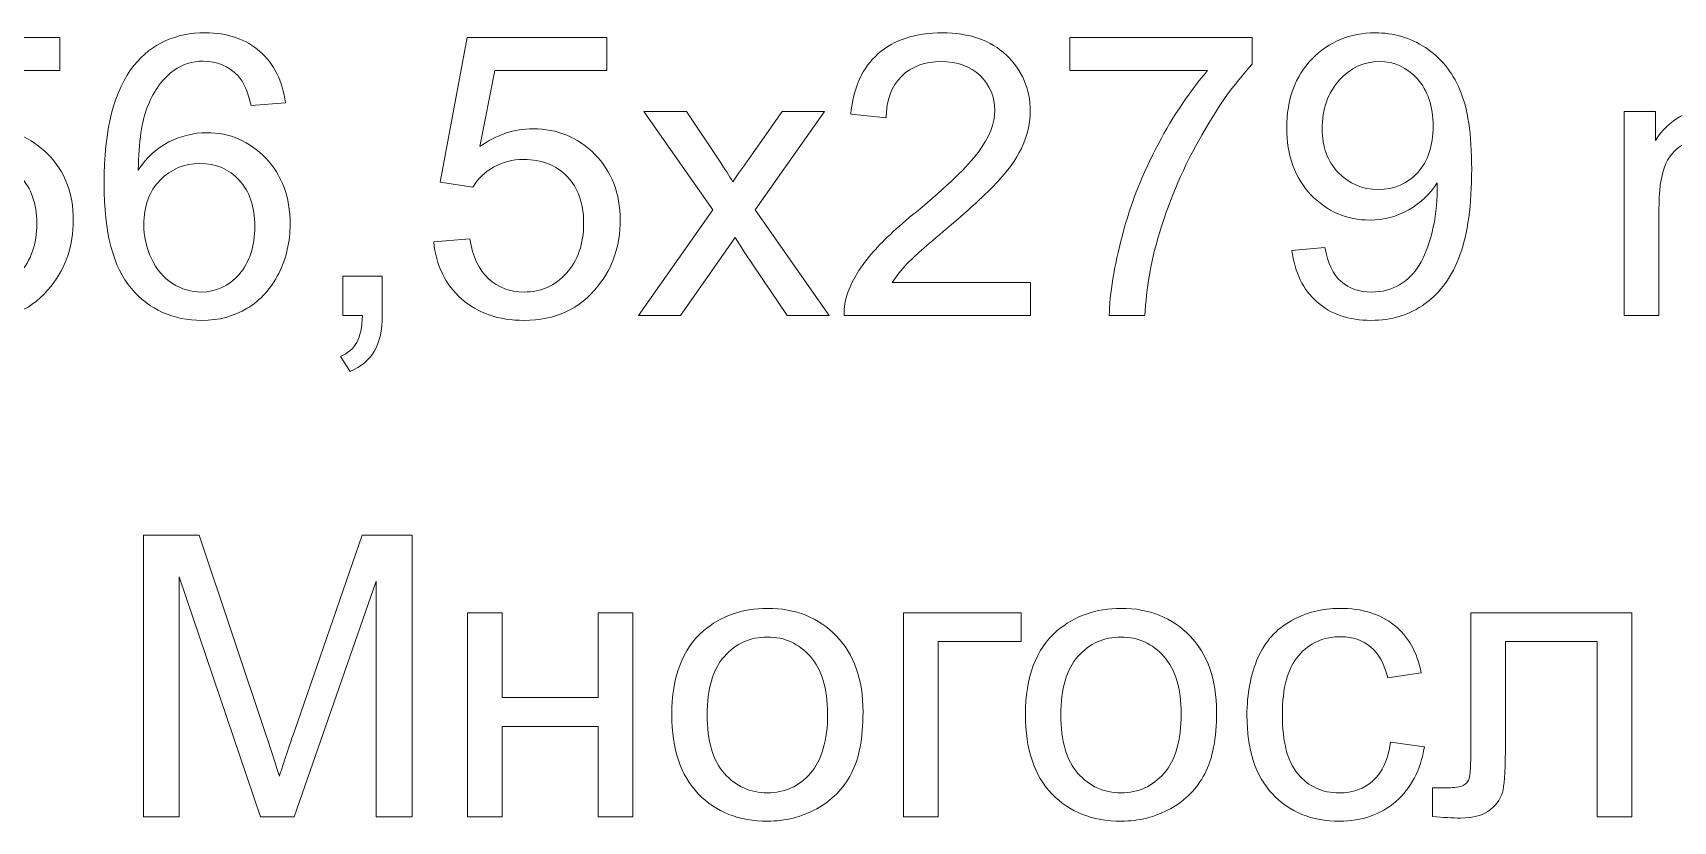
# Model space of a CAD drawing. Header units: millimetres. Extents: x -712 to 738, y -887 to 928.
# Drawn here: x -226.6 to -67.7, y 695 to 771.3 of the extents above; entities that cross this region are included whole.
import ezdxf

# ---------------------------------------------------------------- set-up
doc = ezdxf.new("R2010")
doc.units = ezdxf.units.MM
doc.header["$MEASUREMENT"] = 0
doc.layers.add('layer 1', color=7, linetype='Continuous')

msp = doc.modelspace()

# ---------------------------------------------------------------- linework, layer by layer
at = {"layer": 'layer 1', "color": 250, "lineweight": 9}
for points, knots in [([(-240.7431, 751.1005), (-240.7431, 751.1005), (-237.2377, 751.3672), (-237.2377, 751.3672), (-237.2377, 751.3672), (-236.9774, 749.6589), (-236.3741, 748.3762), (-235.4343, 747.5125), (-235.4343, 747.5125), (-234.4944, 746.6552), (-233.345, 746.2234), (-231.9924, 746.2234), (-231.9924, 746.2234), (-230.3604, 746.2234), (-228.995, 746.833), (-227.8837, 748.046), (-227.8837, 748.046), (-226.7788, 749.2652), (-226.2263, 750.8782), (-226.2263, 752.8849), (-226.2263, 752.8849), (-226.2263, 754.7963), (-226.7534, 756.3014), (-227.8139, 757.4063), (-227.8139, 757.4063), (-228.8744, 758.5113), (-230.2778, 759.0638), (-232.0241, 759.0638), (-232.0241, 759.0638), (-233.11, 759.0638), (-234.0816, 758.8161), (-234.9453, 758.3208), (-234.9453, 758.3208), (-235.8026, 757.8254), (-236.4757, 757.1841), (-236.971, 756.3966), (-236.971, 756.3966), (-236.971, 756.3966), (-240.1335, 756.8538), (-240.1335, 756.8538), (-240.1335, 756.8538), (-240.1335, 756.8538), (-237.5045, 770.8753), (-237.5045, 770.8753), (-237.5045, 770.8753), (-237.5045, 770.8753), (-223.9783, 770.8753), (-223.9783, 770.8753), (-223.9783, 770.8753), (-223.9783, 770.8753), (-223.9783, 767.6748), (-223.9783, 767.6748), (-223.9783, 767.6748), (-223.9783, 767.6748), (-234.831, 767.6748), (-234.831, 767.6748), (-234.831, 767.6748), (-234.831, 767.6748), (-236.2852, 760.3148), (-236.2852, 760.3148), (-236.2852, 760.3148), (-234.6532, 761.4642), (-232.9386, 762.0357), (-231.1478, 762.0357), (-231.1478, 762.0357), (-228.7728, 762.0357), (-226.7661, 761.2102), (-225.134, 759.5591), (-225.134, 759.5591), (-223.502, 757.908), (-222.6828, 755.787), (-222.6828, 753.1961), (-222.6828, 753.1961), (-222.6828, 750.7258), (-223.4004, 748.5921), (-224.8356, 746.7949), (-224.8356, 746.7949), (-226.5819, 744.585), (-228.9696, 743.4801), (-231.9924, 743.4801), (-231.9924, 743.4801), (-234.469, 743.4801), (-236.4884, 744.1786), (-238.0569, 745.5693), (-238.0569, 745.5693), (-239.6255, 746.9601), (-240.5209, 748.8016), (-240.7431, 751.1005)], [0, 0, 0, 0, 0.04347826, 0.04347826, 0.04347826, 0.04347826, 0.08695652, 0.08695652, 0.08695652, 0.08695652, 0.13043478, 0.13043478, 0.13043478, 0.13043478, 0.17391304, 0.17391304, 0.17391304, 0.17391304, 0.2173913, 0.2173913, 0.2173913, 0.2173913, 0.26086957, 0.26086957, 0.26086957, 0.26086957, 0.30434783, 0.30434783, 0.30434783, 0.30434783, 0.34782609, 0.34782609, 0.34782609, 0.34782609, 0.39130435, 0.39130435, 0.39130435, 0.39130435, 0.43478261, 0.43478261, 0.43478261, 0.43478261, 0.47826087, 0.47826087, 0.47826087, 0.47826087, 0.52173913, 0.52173913, 0.52173913, 0.52173913, 0.56521739, 0.56521739, 0.56521739, 0.56521739, 0.60869565, 0.60869565, 0.60869565, 0.60869565, 0.65217391, 0.65217391, 0.65217391, 0.65217391, 0.69565217, 0.69565217, 0.69565217, 0.69565217, 0.73913043, 0.73913043, 0.73913043, 0.73913043, 0.7826087, 0.7826087, 0.7826087, 0.7826087, 0.82608696, 0.82608696, 0.82608696, 0.82608696, 0.86956522, 0.86956522, 0.86956522, 0.86956522, 0.91304348, 0.91304348, 0.91304348, 0.91304348, 1, 1, 1, 1]), ([(-202.1396, 764.5504), (-202.1396, 764.5504), (-205.4544, 764.2837), (-205.4544, 764.2837), (-205.4544, 764.2837), (-205.7529, 765.5982), (-206.1784, 766.5571), (-206.7308, 767.1541), (-206.7308, 767.1541), (-207.6389, 768.113), (-208.7629, 768.5892), (-210.0965, 768.5892), (-210.0965, 768.5892), (-211.1697, 768.5892), (-212.1222, 768.2908), (-212.9414, 767.6938), (-212.9414, 767.6938), (-213.9956, 766.9254), (-214.8211, 765.8078), (-215.4371, 764.3345), (-215.4371, 764.3345), (-216.0467, 762.8549), (-216.3643, 760.7529), (-216.3897, 758.0287), (-216.3897, 758.0287), (-215.5832, 759.2543), (-214.5925, 760.1687), (-213.4241, 760.7593), (-213.4241, 760.7593), (-212.2556, 761.3562), (-211.0363, 761.6547), (-209.7536, 761.6547), (-209.7536, 761.6547), (-207.5183, 761.6547), (-205.6132, 760.8291), (-204.0383, 759.1844), (-204.0383, 759.1844), (-202.4698, 757.5397), (-201.6823, 755.4187), (-201.6823, 752.8087), (-201.6823, 752.8087), (-201.6823, 751.0941), (-202.0506, 749.5065), (-202.7873, 748.0333), (-202.7873, 748.0333), (-203.5303, 746.56), (-204.54, 745.436), (-205.8354, 744.6549), (-205.8354, 744.6549), (-207.1245, 743.8738), (-208.5915, 743.4801), (-210.2299, 743.4801), (-210.2299, 743.4801), (-213.0176, 743.4801), (-215.2974, 744.5088), (-217.0628, 746.56), (-217.0628, 746.56), (-218.8218, 748.6111), (-219.7045, 751.9959), (-219.7045, 756.7078), (-219.7045, 756.7078), (-219.7045, 761.9786), (-218.7266, 765.8141), (-216.777, 768.2082), (-216.777, 768.2082), (-215.0751, 770.2911), (-212.7827, 771.3326), (-209.8933, 771.3326), (-209.8933, 771.3326), (-207.7469, 771.3326), (-205.9815, 770.7293), (-204.6098, 769.5291), (-204.6098, 769.5291), (-203.2382, 768.3289), (-202.4126, 766.6714), (-202.1396, 764.5504)], [0, 0, 0, 0, 0.05, 0.05, 0.05, 0.05, 0.1, 0.1, 0.1, 0.1, 0.15, 0.15, 0.15, 0.15, 0.2, 0.2, 0.2, 0.2, 0.25, 0.25, 0.25, 0.25, 0.3, 0.3, 0.3, 0.3, 0.35, 0.35, 0.35, 0.35, 0.4, 0.4, 0.4, 0.4, 0.45, 0.45, 0.45, 0.45, 0.5, 0.5, 0.5, 0.5, 0.55, 0.55, 0.55, 0.55, 0.6, 0.6, 0.6, 0.6, 0.65, 0.65, 0.65, 0.65, 0.7, 0.7, 0.7, 0.7, 0.75, 0.75, 0.75, 0.75, 0.8, 0.8, 0.8, 0.8, 0.85, 0.85, 0.85, 0.85, 0.9, 0.9, 0.9, 0.9, 1, 1, 1, 1]), ([(-187.7751, 751.1005), (-187.7751, 751.1005), (-184.2697, 751.3672), (-184.2697, 751.3672), (-184.2697, 751.3672), (-184.0094, 749.6589), (-183.4061, 748.3762), (-182.4663, 747.5125), (-182.4663, 747.5125), (-181.5264, 746.6552), (-180.377, 746.2234), (-179.0244, 746.2234), (-179.0244, 746.2234), (-177.3924, 746.2234), (-176.027, 746.833), (-174.9157, 748.046), (-174.9157, 748.046), (-173.8108, 749.2652), (-173.2583, 750.8782), (-173.2583, 752.8849), (-173.2583, 752.8849), (-173.2583, 754.7963), (-173.7854, 756.3014), (-174.8459, 757.4063), (-174.8459, 757.4063), (-175.9064, 758.5113), (-177.3098, 759.0638), (-179.0561, 759.0638), (-179.0561, 759.0638), (-180.142, 759.0638), (-181.1136, 758.8161), (-181.9773, 758.3208), (-181.9773, 758.3208), (-182.8346, 757.8254), (-183.5077, 757.1841), (-184.003, 756.3966), (-184.003, 756.3966), (-184.003, 756.3966), (-187.1655, 756.8538), (-187.1655, 756.8538), (-187.1655, 756.8538), (-187.1655, 756.8538), (-184.5365, 770.8753), (-184.5365, 770.8753), (-184.5365, 770.8753), (-184.5365, 770.8753), (-171.0103, 770.8753), (-171.0103, 770.8753), (-171.0103, 770.8753), (-171.0103, 770.8753), (-171.0103, 767.6748), (-171.0103, 767.6748), (-171.0103, 767.6748), (-171.0103, 767.6748), (-181.863, 767.6748), (-181.863, 767.6748), (-181.863, 767.6748), (-181.863, 767.6748), (-183.3172, 760.3148), (-183.3172, 760.3148), (-183.3172, 760.3148), (-181.6852, 761.4642), (-179.9706, 762.0357), (-178.1798, 762.0357), (-178.1798, 762.0357), (-175.8048, 762.0357), (-173.7981, 761.2102), (-172.166, 759.5591), (-172.166, 759.5591), (-170.534, 757.908), (-169.7148, 755.787), (-169.7148, 753.1961), (-169.7148, 753.1961), (-169.7148, 750.7258), (-170.4324, 748.5921), (-171.8676, 746.7949), (-171.8676, 746.7949), (-173.6139, 744.585), (-176.0016, 743.4801), (-179.0244, 743.4801), (-179.0244, 743.4801), (-181.501, 743.4801), (-183.5204, 744.1786), (-185.0889, 745.5693), (-185.0889, 745.5693), (-186.6575, 746.9601), (-187.5529, 748.8016), (-187.7751, 751.1005)], [0, 0, 0, 0, 0.04347826, 0.04347826, 0.04347826, 0.04347826, 0.08695652, 0.08695652, 0.08695652, 0.08695652, 0.13043478, 0.13043478, 0.13043478, 0.13043478, 0.17391304, 0.17391304, 0.17391304, 0.17391304, 0.2173913, 0.2173913, 0.2173913, 0.2173913, 0.26086957, 0.26086957, 0.26086957, 0.26086957, 0.30434783, 0.30434783, 0.30434783, 0.30434783, 0.34782609, 0.34782609, 0.34782609, 0.34782609, 0.39130435, 0.39130435, 0.39130435, 0.39130435, 0.43478261, 0.43478261, 0.43478261, 0.43478261, 0.47826087, 0.47826087, 0.47826087, 0.47826087, 0.52173913, 0.52173913, 0.52173913, 0.52173913, 0.56521739, 0.56521739, 0.56521739, 0.56521739, 0.60869565, 0.60869565, 0.60869565, 0.60869565, 0.65217391, 0.65217391, 0.65217391, 0.65217391, 0.69565217, 0.69565217, 0.69565217, 0.69565217, 0.73913043, 0.73913043, 0.73913043, 0.73913043, 0.7826087, 0.7826087, 0.7826087, 0.7826087, 0.82608696, 0.82608696, 0.82608696, 0.82608696, 0.86956522, 0.86956522, 0.86956522, 0.86956522, 0.91304348, 0.91304348, 0.91304348, 0.91304348, 1, 1, 1, 1]), ([(-129.9681, 747.1379), (-129.9681, 747.1379), (-129.9681, 743.9373), (-129.9681, 743.9373), (-129.9681, 743.9373), (-129.9681, 743.9373), (-148.0284, 743.9373), (-148.0284, 743.9373), (-148.0284, 743.9373), (-148.0538, 744.7438), (-147.9205, 745.5185), (-147.6347, 746.2679), (-147.6347, 746.2679), (-147.1712, 747.4935), (-146.4282, 748.7064), (-145.4058, 749.8939), (-145.4058, 749.8939), (-144.3834, 751.0814), (-142.9228, 752.4531), (-141.024, 754.0089), (-141.024, 754.0089), (-138.0711, 756.4411), (-136.0644, 758.3652), (-135.0166, 759.7877), (-135.0166, 759.7877), (-133.9625, 761.2102), (-133.4354, 762.5564), (-133.4354, 763.8265), (-133.4354, 763.8265), (-133.4354, 765.1537), (-133.9117, 766.2714), (-134.8642, 767.1858), (-134.8642, 767.1858), (-135.8168, 768.0939), (-137.0614, 768.5511), (-138.5919, 768.5511), (-138.5919, 768.5511), (-140.2112, 768.5511), (-141.5067, 768.0685), (-142.4783, 767.1033), (-142.4783, 767.1033), (-143.4499, 766.1444), (-143.9388, 764.8108), (-143.9515, 763.1026), (-143.9515, 763.1026), (-143.9515, 763.1026), (-147.3807, 763.4455), (-147.3807, 763.4455), (-147.3807, 763.4455), (-147.1458, 766.011), (-146.2567, 767.9669), (-144.7199, 769.3132), (-144.7199, 769.3132), (-143.1768, 770.6594), (-141.1129, 771.3326), (-138.5157, 771.3326), (-138.5157, 771.3326), (-135.8993, 771.3326), (-133.8228, 770.6086), (-132.2987, 769.1544), (-132.2987, 769.1544), (-130.7683, 767.7002), (-130.0062, 765.8967), (-130.0062, 763.7503), (-130.0062, 763.7503), (-130.0062, 762.658), (-130.2285, 761.5848), (-130.6794, 760.5307), (-130.6794, 760.5307), (-131.1239, 759.4702), (-131.8669, 758.3589), (-132.902, 757.1904), (-132.902, 757.1904), (-133.9434, 756.0283), (-135.6644, 754.4217), (-138.0648, 752.3896), (-138.0648, 752.3896), (-140.0778, 750.7004), (-141.3733, 749.5573), (-141.9448, 748.9541), (-141.9448, 748.9541), (-142.5164, 748.3508), (-142.9863, 747.7475), (-143.361, 747.1379), (-143.361, 747.1379), (-143.361, 747.1379), (-129.9681, 747.1379), (-129.9681, 747.1379)], [0, 0, 0, 0, 0.04347826, 0.04347826, 0.04347826, 0.04347826, 0.08695652, 0.08695652, 0.08695652, 0.08695652, 0.13043478, 0.13043478, 0.13043478, 0.13043478, 0.17391304, 0.17391304, 0.17391304, 0.17391304, 0.2173913, 0.2173913, 0.2173913, 0.2173913, 0.26086957, 0.26086957, 0.26086957, 0.26086957, 0.30434783, 0.30434783, 0.30434783, 0.30434783, 0.34782609, 0.34782609, 0.34782609, 0.34782609, 0.39130435, 0.39130435, 0.39130435, 0.39130435, 0.43478261, 0.43478261, 0.43478261, 0.43478261, 0.47826087, 0.47826087, 0.47826087, 0.47826087, 0.52173913, 0.52173913, 0.52173913, 0.52173913, 0.56521739, 0.56521739, 0.56521739, 0.56521739, 0.60869565, 0.60869565, 0.60869565, 0.60869565, 0.65217391, 0.65217391, 0.65217391, 0.65217391, 0.69565217, 0.69565217, 0.69565217, 0.69565217, 0.73913043, 0.73913043, 0.73913043, 0.73913043, 0.7826087, 0.7826087, 0.7826087, 0.7826087, 0.82608696, 0.82608696, 0.82608696, 0.82608696, 0.86956522, 0.86956522, 0.86956522, 0.86956522, 0.91304348, 0.91304348, 0.91304348, 0.91304348, 1, 1, 1, 1]), ([(-126.1516, 767.6748), (-126.1516, 767.6748), (-126.1516, 770.8753), (-126.1516, 770.8753), (-126.1516, 770.8753), (-126.1516, 770.8753), (-108.5104, 770.8753), (-108.5104, 770.8753), (-108.5104, 770.8753), (-108.5104, 770.8753), (-108.5104, 768.2844), (-108.5104, 768.2844), (-108.5104, 768.2844), (-110.2441, 766.4365), (-111.9714, 763.9789), (-113.6732, 760.9117), (-113.6732, 760.9117), (-115.3815, 757.8445), (-116.696, 754.6884), (-117.6295, 751.4434), (-117.6295, 751.4434), (-118.2963, 749.1636), (-118.7281, 746.6552), (-118.9122, 743.9373), (-118.9122, 743.9373), (-118.9122, 743.9373), (-122.3414, 743.9373), (-122.3414, 743.9373), (-122.3414, 743.9373), (-122.3033, 746.0837), (-121.8842, 748.681), (-121.0777, 751.7228), (-121.0777, 751.7228), (-120.2712, 754.7709), (-119.1218, 757.7048), (-117.6168, 760.5307), (-117.6168, 760.5307), (-116.1118, 763.3566), (-114.5115, 765.7379), (-112.8159, 767.6748), (-112.8159, 767.6748), (-112.8159, 767.6748), (-126.1516, 767.6748), (-126.1516, 767.6748)], [0, 0, 0, 0, 0.08333333, 0.08333333, 0.08333333, 0.08333333, 0.16666667, 0.16666667, 0.16666667, 0.16666667, 0.25, 0.25, 0.25, 0.25, 0.33333333, 0.33333333, 0.33333333, 0.33333333, 0.41666667, 0.41666667, 0.41666667, 0.41666667, 0.5, 0.5, 0.5, 0.5, 0.58333333, 0.58333333, 0.58333333, 0.58333333, 0.66666667, 0.66666667, 0.66666667, 0.66666667, 0.75, 0.75, 0.75, 0.75, 0.83333333, 0.83333333, 0.83333333, 0.83333333, 1, 1, 1, 1]), ([(-104.6558, 750.2622), (-104.6558, 750.2622), (-101.4552, 750.5289), (-101.4552, 750.5289), (-101.4552, 750.5289), (-101.1822, 749.0176), (-100.6614, 747.9253), (-99.8931, 747.2458), (-99.8931, 747.2458), (-99.1247, 746.5663), (-98.1404, 746.2234), (-96.9338, 746.2234), (-96.9338, 746.2234), (-95.9051, 746.2234), (-95.0033, 746.4584), (-94.2222, 746.9346), (-94.2222, 746.9346), (-93.4411, 747.4046), (-92.8061, 748.0333), (-92.3171, 748.827), (-92.3171, 748.827), (-91.8282, 749.6145), (-91.4154, 750.6813), (-91.0788, 752.0213), (-91.0788, 752.0213), (-90.7423, 753.3612), (-90.5771, 754.7265), (-90.5771, 756.1172), (-90.5771, 756.1172), (-90.5771, 756.2633), (-90.5835, 756.4919), (-90.5962, 756.7903), (-90.5962, 756.7903), (-91.263, 755.7235), (-92.1774, 754.8535), (-93.3332, 754.1931), (-93.3332, 754.1931), (-94.4889, 753.5263), (-95.7463, 753.1961), (-97.0926, 753.1961), (-97.0926, 753.1961), (-99.3469, 753.1961), (-101.252, 754.0153), (-102.8142, 755.6536), (-102.8142, 755.6536), (-104.37, 757.2857), (-105.1511, 759.4448), (-105.1511, 762.1246), (-105.1511, 762.1246), (-105.1511, 764.8933), (-104.3383, 767.116), (-102.7062, 768.8051), (-102.7062, 768.8051), (-101.0806, 770.488), (-99.0421, 771.3326), (-96.5845, 771.3326), (-96.5845, 771.3326), (-94.8192, 771.3326), (-93.1998, 770.8563), (-91.7266, 769.8974), (-91.7266, 769.8974), (-90.2596, 768.9448), (-89.1483, 767.5859), (-88.3863, 765.8141), (-88.3863, 765.8141), (-87.6242, 764.0488), (-87.2432, 761.4896), (-87.2432, 758.143), (-87.2432, 758.143), (-87.2432, 754.6566), (-87.6179, 751.8815), (-88.3736, 749.8177), (-88.3736, 749.8177), (-89.1293, 747.7475), (-90.2596, 746.179), (-91.752, 745.0994), (-91.752, 745.0994), (-93.2443, 744.0199), (-94.9906, 743.4801), (-96.9973, 743.4801), (-96.9973, 743.4801), (-99.131, 743.4801), (-100.871, 744.0707), (-102.2236, 745.2582), (-102.2236, 745.2582), (-103.5699, 746.4457), (-104.3827, 748.1158), (-104.6558, 750.2622)], [0, 0, 0, 0, 0.04347826, 0.04347826, 0.04347826, 0.04347826, 0.08695652, 0.08695652, 0.08695652, 0.08695652, 0.13043478, 0.13043478, 0.13043478, 0.13043478, 0.17391304, 0.17391304, 0.17391304, 0.17391304, 0.2173913, 0.2173913, 0.2173913, 0.2173913, 0.26086957, 0.26086957, 0.26086957, 0.26086957, 0.30434783, 0.30434783, 0.30434783, 0.30434783, 0.34782609, 0.34782609, 0.34782609, 0.34782609, 0.39130435, 0.39130435, 0.39130435, 0.39130435, 0.43478261, 0.43478261, 0.43478261, 0.43478261, 0.47826087, 0.47826087, 0.47826087, 0.47826087, 0.52173913, 0.52173913, 0.52173913, 0.52173913, 0.56521739, 0.56521739, 0.56521739, 0.56521739, 0.60869565, 0.60869565, 0.60869565, 0.60869565, 0.65217391, 0.65217391, 0.65217391, 0.65217391, 0.69565217, 0.69565217, 0.69565217, 0.69565217, 0.73913043, 0.73913043, 0.73913043, 0.73913043, 0.7826087, 0.7826087, 0.7826087, 0.7826087, 0.82608696, 0.82608696, 0.82608696, 0.82608696, 0.86956522, 0.86956522, 0.86956522, 0.86956522, 0.91304348, 0.91304348, 0.91304348, 0.91304348, 1, 1, 1, 1]), ([(-90.9772, 762.2961), (-90.9772, 764.2139), (-91.4852, 765.7379), (-92.5013, 766.8619), (-92.5013, 766.8619), (-93.511, 767.986), (-94.743, 768.5511), (-96.1908, 768.5511), (-96.1908, 768.5511), (-97.6895, 768.5511), (-98.985, 767.9478), (-100.0772, 766.7349), (-100.0772, 766.7349), (-101.1758, 765.522), (-101.7219, 763.9471), (-101.7219, 762.0167), (-101.7219, 762.0167), (-101.7219, 760.283), (-101.2012, 758.8732), (-100.1661, 757.7937), (-100.1661, 757.7937), (-99.1247, 756.7078), (-97.8292, 756.168), (-96.2861, 756.168), (-96.2861, 756.168), (-94.7366, 756.168), (-93.4665, 756.7078), (-92.4695, 757.7937), (-92.4695, 757.7937), (-91.4725, 758.8732), (-90.9772, 760.3783), (-90.9772, 762.2961)], [0, 0, 0, 0, 0.11111111, 0.11111111, 0.11111111, 0.11111111, 0.22222222, 0.22222222, 0.22222222, 0.22222222, 0.33333333, 0.33333333, 0.33333333, 0.33333333, 0.44444444, 0.44444444, 0.44444444, 0.44444444, 0.55555556, 0.55555556, 0.55555556, 0.55555556, 0.66666667, 0.66666667, 0.66666667, 0.66666667, 0.77777778, 0.77777778, 0.77777778, 0.77777778, 1, 1, 1, 1]), ([(-167.9558, 743.9373), (-167.9558, 743.9373), (-160.7355, 754.1804), (-160.7355, 754.1804), (-160.7355, 754.1804), (-160.7355, 754.1804), (-167.4224, 763.7122), (-167.4224, 763.7122), (-167.4224, 763.7122), (-167.4224, 763.7122), (-163.301, 763.7122), (-163.301, 763.7122), (-163.301, 763.7122), (-163.301, 763.7122), (-160.1767, 759.0447), (-160.1767, 759.0447), (-160.1767, 759.0447), (-159.5988, 758.1684), (-159.1415, 757.4571), (-158.8177, 756.8983), (-158.8177, 756.8983), (-158.2525, 757.6921), (-157.7508, 758.4097), (-157.3, 759.0511), (-157.3, 759.0511), (-157.3, 759.0511), (-154.0105, 763.7122), (-154.0105, 763.7122), (-154.0105, 763.7122), (-154.0105, 763.7122), (-149.9145, 763.7122), (-149.9145, 763.7122), (-149.9145, 763.7122), (-149.9145, 763.7122), (-156.6395, 754.1804), (-156.6395, 754.1804), (-156.6395, 754.1804), (-156.6395, 754.1804), (-149.4764, 743.9373), (-149.4764, 743.9373), (-149.4764, 743.9373), (-149.4764, 743.9373), (-153.5533, 743.9373), (-153.5533, 743.9373), (-153.5533, 743.9373), (-153.5533, 743.9373), (-157.6429, 750.0336), (-157.6429, 750.0336), (-157.6429, 750.0336), (-157.6429, 750.0336), (-158.5764, 751.5005), (-158.5764, 751.5005), (-158.5764, 751.5005), (-158.5764, 751.5005), (-163.8598, 743.9373), (-163.8598, 743.9373), (-163.8598, 743.9373), (-163.8598, 743.9373), (-167.9558, 743.9373), (-167.9558, 743.9373)], [0, 0, 0, 0, 0.0625, 0.0625, 0.0625, 0.0625, 0.125, 0.125, 0.125, 0.125, 0.1875, 0.1875, 0.1875, 0.1875, 0.25, 0.25, 0.25, 0.25, 0.3125, 0.3125, 0.3125, 0.3125, 0.375, 0.375, 0.375, 0.375, 0.4375, 0.4375, 0.4375, 0.4375, 0.5, 0.5, 0.5, 0.5, 0.5625, 0.5625, 0.5625, 0.5625, 0.625, 0.625, 0.625, 0.625, 0.6875, 0.6875, 0.6875, 0.6875, 0.75, 0.75, 0.75, 0.75, 0.8125, 0.8125, 0.8125, 0.8125, 0.875, 0.875, 0.875, 0.875, 1, 1, 1, 1]), ([(-72.4597, 743.9373), (-72.4597, 743.9373), (-72.4597, 763.7122), (-72.4597, 763.7122), (-72.4597, 763.7122), (-72.4597, 763.7122), (-69.4496, 763.7122), (-69.4496, 763.7122), (-69.4496, 763.7122), (-69.4496, 763.7122), (-69.4496, 760.918), (-69.4496, 760.918), (-69.4496, 760.918), (-68.8336, 761.8833), (-68.0081, 762.6644), (-66.9794, 763.2486), (-66.9794, 763.2486), (-65.9506, 763.8392), (-64.7821, 764.1313), (-63.4676, 764.1313), (-63.4676, 764.1313), (-62.0071, 764.1313), (-60.8068, 763.8265), (-59.8733, 763.2232), (-59.8733, 763.2232), (-58.9398, 762.6136), (-58.2794, 761.769), (-57.8984, 760.6767), (-57.8984, 760.6767), (-56.3235, 762.9819), (-54.2851, 764.1313), (-51.7703, 764.1313), (-51.7703, 764.1313), (-49.8017, 764.1313), (-48.284, 763.5915), (-47.2299, 762.5056), (-47.2299, 762.5056), (-46.1694, 761.4197), (-45.6359, 759.7496), (-45.6359, 757.4952), (-45.6359, 757.4952), (-45.6359, 757.4952), (-45.6359, 743.9373), (-45.6359, 743.9373), (-45.6359, 743.9373), (-45.6359, 743.9373), (-48.9889, 743.9373), (-48.9889, 743.9373), (-48.9889, 743.9373), (-48.9889, 743.9373), (-48.9889, 756.3839), (-48.9889, 756.3839), (-48.9889, 756.3839), (-48.9889, 757.7175), (-49.1032, 758.6827), (-49.3191, 759.2733), (-49.3191, 759.2733), (-49.535, 759.8639), (-49.9287, 760.3338), (-50.5066, 760.6958), (-50.5066, 760.6958), (-51.0782, 761.0578), (-51.7513, 761.2356), (-52.5197, 761.2356), (-52.5197, 761.2356), (-53.9167, 761.2356), (-55.0725, 760.772), (-55.9933, 759.8512), (-55.9933, 759.8512), (-56.9141, 758.924), (-57.3713, 757.4444), (-57.3713, 755.4123), (-57.3713, 755.4123), (-57.3713, 755.4123), (-57.3713, 743.9373), (-57.3713, 743.9373), (-57.3713, 743.9373), (-57.3713, 743.9373), (-60.7243, 743.9373), (-60.7243, 743.9373), (-60.7243, 743.9373), (-60.7243, 743.9373), (-60.7243, 756.7713), (-60.7243, 756.7713), (-60.7243, 756.7713), (-60.7243, 758.2573), (-60.9974, 759.3749), (-61.5435, 760.1179), (-61.5435, 760.1179), (-62.0896, 760.8609), (-62.985, 761.2356), (-64.2233, 761.2356), (-64.2233, 761.2356), (-65.1632, 761.2356), (-66.0332, 760.9879), (-66.8333, 760.4926), (-66.8333, 760.4926), (-67.6334, 759.9973), (-68.2113, 759.2733), (-68.5733, 758.3144), (-68.5733, 758.3144), (-68.9289, 757.3619), (-69.1067, 755.9839), (-69.1067, 754.1867), (-69.1067, 754.1867), (-69.1067, 754.1867), (-69.1067, 743.9373), (-69.1067, 743.9373), (-69.1067, 743.9373), (-69.1067, 743.9373), (-72.4597, 743.9373), (-72.4597, 743.9373)], [0, 0, 0, 0, 0.03448276, 0.03448276, 0.03448276, 0.03448276, 0.06896552, 0.06896552, 0.06896552, 0.06896552, 0.10344828, 0.10344828, 0.10344828, 0.10344828, 0.13793103, 0.13793103, 0.13793103, 0.13793103, 0.17241379, 0.17241379, 0.17241379, 0.17241379, 0.20689655, 0.20689655, 0.20689655, 0.20689655, 0.24137931, 0.24137931, 0.24137931, 0.24137931, 0.27586207, 0.27586207, 0.27586207, 0.27586207, 0.31034483, 0.31034483, 0.31034483, 0.31034483, 0.34482759, 0.34482759, 0.34482759, 0.34482759, 0.37931034, 0.37931034, 0.37931034, 0.37931034, 0.4137931, 0.4137931, 0.4137931, 0.4137931, 0.44827586, 0.44827586, 0.44827586, 0.44827586, 0.48275862, 0.48275862, 0.48275862, 0.48275862, 0.51724138, 0.51724138, 0.51724138, 0.51724138, 0.55172414, 0.55172414, 0.55172414, 0.55172414, 0.5862069, 0.5862069, 0.5862069, 0.5862069, 0.62068966, 0.62068966, 0.62068966, 0.62068966, 0.65517241, 0.65517241, 0.65517241, 0.65517241, 0.68965517, 0.68965517, 0.68965517, 0.68965517, 0.72413793, 0.72413793, 0.72413793, 0.72413793, 0.75862069, 0.75862069, 0.75862069, 0.75862069, 0.79310345, 0.79310345, 0.79310345, 0.79310345, 0.82758621, 0.82758621, 0.82758621, 0.82758621, 0.86206897, 0.86206897, 0.86206897, 0.86206897, 0.89655172, 0.89655172, 0.89655172, 0.89655172, 0.93103448, 0.93103448, 0.93103448, 0.93103448, 1, 1, 1, 1]), ([(-215.8562, 752.7769), (-215.8562, 751.6212), (-215.6086, 750.5162), (-215.1196, 749.4621), (-215.1196, 749.4621), (-214.6306, 748.4079), (-213.9448, 747.6078), (-213.0748, 747.0553), (-213.0748, 747.0553), (-212.1985, 746.5028), (-211.2713, 746.2234), (-210.287, 746.2234), (-210.287, 746.2234), (-208.8582, 746.2234), (-207.6389, 746.7949), (-206.6292, 747.938), (-206.6292, 747.938), (-205.6195, 749.0811), (-205.1115, 750.6305), (-205.1115, 752.5928), (-205.1115, 752.5928), (-205.1115, 754.4788), (-205.6132, 755.9648), (-206.6102, 757.0507), (-206.6102, 757.0507), (-207.6072, 758.1366), (-208.8772, 758.6827), (-210.4204, 758.6827), (-210.4204, 758.6827), (-211.9317, 758.6827), (-213.2209, 758.1366), (-214.275, 757.0507), (-214.275, 757.0507), (-215.3292, 755.9648), (-215.8562, 754.5423), (-215.8562, 752.7769)], [0, 0, 0, 0, 0.1, 0.1, 0.1, 0.1, 0.2, 0.2, 0.2, 0.2, 0.3, 0.3, 0.3, 0.3, 0.4, 0.4, 0.4, 0.4, 0.5, 0.5, 0.5, 0.5, 0.6, 0.6, 0.6, 0.6, 0.7, 0.7, 0.7, 0.7, 0.8, 0.8, 0.8, 0.8, 1, 1, 1, 1]), ([(-196.5703, 743.9373), (-196.5703, 743.9373), (-196.5703, 747.7475), (-196.5703, 747.7475), (-196.5703, 747.7475), (-196.5703, 747.7475), (-192.7601, 747.7475), (-192.7601, 747.7475), (-192.7601, 747.7475), (-192.7601, 747.7475), (-192.7601, 743.9373), (-192.7601, 743.9373), (-192.7601, 743.9373), (-192.7601, 742.5339), (-193.0078, 741.3972), (-193.5095, 740.5335), (-193.5095, 740.5335), (-194.0048, 739.6699), (-194.7986, 738.9968), (-195.8845, 738.5268), (-195.8845, 738.5268), (-195.8845, 738.5268), (-196.7989, 739.9747), (-196.7989, 739.9747), (-196.7989, 739.9747), (-196.0877, 740.2859), (-195.567, 740.7431), (-195.2368, 741.34), (-195.2368, 741.34), (-194.9002, 741.9433), (-194.7097, 742.8069), (-194.6716, 743.9373), (-194.6716, 743.9373), (-194.6716, 743.9373), (-196.5703, 743.9373), (-196.5703, 743.9373)], [0, 0, 0, 0, 0.1, 0.1, 0.1, 0.1, 0.2, 0.2, 0.2, 0.2, 0.3, 0.3, 0.3, 0.3, 0.4, 0.4, 0.4, 0.4, 0.5, 0.5, 0.5, 0.5, 0.6, 0.6, 0.6, 0.6, 0.7, 0.7, 0.7, 0.7, 0.8, 0.8, 0.8, 0.8, 1, 1, 1, 1]), ([(-215.8913, 695.3936), (-215.8913, 695.3936), (-215.8913, 722.6746), (-215.8913, 722.6746), (-215.8913, 722.6746), (-215.8913, 722.6746), (-210.4808, 722.6746), (-210.4808, 722.6746), (-210.4808, 722.6746), (-210.4808, 722.6746), (-204.0289, 703.3632), (-204.0289, 703.3632), (-204.0289, 703.3632), (-203.4319, 701.5661), (-203.0001, 700.2198), (-202.7271, 699.3244), (-202.7271, 699.3244), (-202.4159, 700.3151), (-201.9269, 701.7757), (-201.2665, 703.6998), (-201.2665, 703.6998), (-201.2665, 703.6998), (-194.7002, 722.6746), (-194.7002, 722.6746), (-194.7002, 722.6746), (-194.7002, 722.6746), (-189.8677, 722.6746), (-189.8677, 722.6746), (-189.8677, 722.6746), (-189.8677, 722.6746), (-189.8677, 695.3936), (-189.8677, 695.3936), (-189.8677, 695.3936), (-189.8677, 695.3936), (-193.3349, 695.3936), (-193.3349, 695.3936), (-193.3349, 695.3936), (-193.3349, 695.3936), (-193.3349, 718.2166), (-193.3349, 718.2166), (-193.3349, 718.2166), (-193.3349, 718.2166), (-201.2982, 695.3936), (-201.2982, 695.3936), (-201.2982, 695.3936), (-201.2982, 695.3936), (-204.5496, 695.3936), (-204.5496, 695.3936), (-204.5496, 695.3936), (-204.5496, 695.3936), (-212.424, 718.6358), (-212.424, 718.6358), (-212.424, 718.6358), (-212.424, 718.6358), (-212.424, 695.3936), (-212.424, 695.3936), (-212.424, 695.3936), (-212.424, 695.3936), (-215.8913, 695.3936), (-215.8913, 695.3936)], [0, 0, 0, 0, 0.0625, 0.0625, 0.0625, 0.0625, 0.125, 0.125, 0.125, 0.125, 0.1875, 0.1875, 0.1875, 0.1875, 0.25, 0.25, 0.25, 0.25, 0.3125, 0.3125, 0.3125, 0.3125, 0.375, 0.375, 0.375, 0.375, 0.4375, 0.4375, 0.4375, 0.4375, 0.5, 0.5, 0.5, 0.5, 0.5625, 0.5625, 0.5625, 0.5625, 0.625, 0.625, 0.625, 0.625, 0.6875, 0.6875, 0.6875, 0.6875, 0.75, 0.75, 0.75, 0.75, 0.8125, 0.8125, 0.8125, 0.8125, 0.875, 0.875, 0.875, 0.875, 1, 1, 1, 1]), ([(-184.4953, 715.1685), (-184.4953, 715.1685), (-181.1423, 715.1685), (-181.1423, 715.1685), (-181.1423, 715.1685), (-181.1423, 715.1685), (-181.1423, 706.9385), (-181.1423, 706.9385), (-181.1423, 706.9385), (-181.1423, 706.9385), (-171.8454, 706.9385), (-171.8454, 706.9385), (-171.8454, 706.9385), (-171.8454, 706.9385), (-171.8454, 715.1685), (-171.8454, 715.1685), (-171.8454, 715.1685), (-171.8454, 715.1685), (-168.4925, 715.1685), (-168.4925, 715.1685), (-168.4925, 715.1685), (-168.4925, 715.1685), (-168.4925, 695.3936), (-168.4925, 695.3936), (-168.4925, 695.3936), (-168.4925, 695.3936), (-171.8454, 695.3936), (-171.8454, 695.3936), (-171.8454, 695.3936), (-171.8454, 695.3936), (-171.8454, 704.157), (-171.8454, 704.157), (-171.8454, 704.157), (-171.8454, 704.157), (-181.1423, 704.157), (-181.1423, 704.157), (-181.1423, 704.157), (-181.1423, 704.157), (-181.1423, 695.3936), (-181.1423, 695.3936), (-181.1423, 695.3936), (-181.1423, 695.3936), (-184.4953, 695.3936), (-184.4953, 695.3936), (-184.4953, 695.3936), (-184.4953, 695.3936), (-184.4953, 715.1685), (-184.4953, 715.1685)], [0, 0, 0, 0, 0.07692308, 0.07692308, 0.07692308, 0.07692308, 0.15384615, 0.15384615, 0.15384615, 0.15384615, 0.23076923, 0.23076923, 0.23076923, 0.23076923, 0.30769231, 0.30769231, 0.30769231, 0.30769231, 0.38461538, 0.38461538, 0.38461538, 0.38461538, 0.46153846, 0.46153846, 0.46153846, 0.46153846, 0.53846154, 0.53846154, 0.53846154, 0.53846154, 0.61538462, 0.61538462, 0.61538462, 0.61538462, 0.69230769, 0.69230769, 0.69230769, 0.69230769, 0.76923077, 0.76923077, 0.76923077, 0.76923077, 0.84615385, 0.84615385, 0.84615385, 0.84615385, 1, 1, 1, 1]), ([(-164.714, 705.281), (-164.714, 708.9325), (-163.698, 711.6377), (-161.6595, 713.3967), (-161.6595, 713.3967), (-159.964, 714.8573), (-157.8874, 715.5876), (-155.4426, 715.5876), (-155.4426, 715.5876), (-152.731, 715.5876), (-150.5084, 714.6986), (-148.7811, 712.9205), (-148.7811, 712.9205), (-147.0602, 711.1487), (-146.1965, 708.6912), (-146.1965, 705.5605), (-146.1965, 705.5605), (-146.1965, 703.0203), (-146.5775, 701.0263), (-147.3396, 699.5721), (-147.3396, 699.5721), (-148.1016, 698.1179), (-149.2129, 696.9875), (-150.6735, 696.181), (-150.6735, 696.181), (-152.1277, 695.3745), (-153.7216, 694.9745), (-155.4426, 694.9745), (-155.4426, 694.9745), (-158.2113, 694.9745), (-160.4466, 695.8572), (-162.1549, 697.6289), (-162.1549, 697.6289), (-163.8631, 699.4007), (-164.714, 701.9535), (-164.714, 705.281)], [0, 0, 0, 0, 0.1, 0.1, 0.1, 0.1, 0.2, 0.2, 0.2, 0.2, 0.3, 0.3, 0.3, 0.3, 0.4, 0.4, 0.4, 0.4, 0.5, 0.5, 0.5, 0.5, 0.6, 0.6, 0.6, 0.6, 0.7, 0.7, 0.7, 0.7, 0.8, 0.8, 0.8, 0.8, 1, 1, 1, 1]), ([(-142.2657, 715.1685), (-142.2657, 715.1685), (-130.8732, 715.1685), (-130.8732, 715.1685), (-130.8732, 715.1685), (-130.8732, 715.1685), (-130.8732, 712.387), (-130.8732, 712.387), (-130.8732, 712.387), (-130.8732, 712.387), (-138.9127, 712.387), (-138.9127, 712.387), (-138.9127, 712.387), (-138.9127, 712.387), (-138.9127, 695.3936), (-138.9127, 695.3936), (-138.9127, 695.3936), (-138.9127, 695.3936), (-142.2657, 695.3936), (-142.2657, 695.3936), (-142.2657, 695.3936), (-142.2657, 695.3936), (-142.2657, 715.1685), (-142.2657, 715.1685)], [0, 0, 0, 0, 0.14285714, 0.14285714, 0.14285714, 0.14285714, 0.28571429, 0.28571429, 0.28571429, 0.28571429, 0.42857143, 0.42857143, 0.42857143, 0.42857143, 0.57142857, 0.57142857, 0.57142857, 0.57142857, 0.71428571, 0.71428571, 0.71428571, 0.71428571, 1, 1, 1, 1]), ([(-130.4667, 705.281), (-130.4667, 708.9325), (-129.4507, 711.6377), (-127.4122, 713.3967), (-127.4122, 713.3967), (-125.7167, 714.8573), (-123.6401, 715.5876), (-121.1953, 715.5876), (-121.1953, 715.5876), (-118.4837, 715.5876), (-116.2611, 714.6986), (-114.5338, 712.9205), (-114.5338, 712.9205), (-112.8129, 711.1487), (-111.9492, 708.6912), (-111.9492, 705.5605), (-111.9492, 705.5605), (-111.9492, 703.0203), (-112.3302, 701.0263), (-113.0923, 699.5721), (-113.0923, 699.5721), (-113.8543, 698.1179), (-114.9656, 696.9875), (-116.4262, 696.181), (-116.4262, 696.181), (-117.8804, 695.3745), (-119.4743, 694.9745), (-121.1953, 694.9745), (-121.1953, 694.9745), (-123.964, 694.9745), (-126.1993, 695.8572), (-127.9076, 697.6289), (-127.9076, 697.6289), (-129.6158, 699.4007), (-130.4667, 701.9535), (-130.4667, 705.281)], [0, 0, 0, 0, 0.1, 0.1, 0.1, 0.1, 0.2, 0.2, 0.2, 0.2, 0.3, 0.3, 0.3, 0.3, 0.4, 0.4, 0.4, 0.4, 0.5, 0.5, 0.5, 0.5, 0.6, 0.6, 0.6, 0.6, 0.7, 0.7, 0.7, 0.7, 0.8, 0.8, 0.8, 0.8, 1, 1, 1, 1]), ([(-95.1018, 702.633), (-95.1018, 702.633), (-91.8251, 702.1757), (-91.8251, 702.1757), (-91.8251, 702.1757), (-92.187, 699.9214), (-93.1015, 698.1623), (-94.5811, 696.8859), (-94.5811, 696.8859), (-96.0607, 695.6095), (-97.8833, 694.9745), (-100.036, 694.9745), (-100.036, 694.9745), (-102.7349, 694.9745), (-104.9067, 695.8572), (-106.5451, 697.6226), (-106.5451, 697.6226), (-108.1898, 699.3879), (-109.009, 701.9154), (-109.009, 705.2048), (-109.009, 705.2048), (-109.009, 707.3385), (-108.6534, 709.1992), (-107.9485, 710.7995), (-107.9485, 710.7995), (-107.2436, 712.3934), (-106.1704, 713.5936), (-104.7226, 714.3874), (-104.7226, 714.3874), (-103.281, 715.1875), (-101.7125, 715.5876), (-100.0106, 715.5876), (-100.0106, 715.5876), (-97.8706, 715.5876), (-96.1115, 715.0478), (-94.7526, 713.9619), (-94.7526, 713.9619), (-93.3872, 712.876), (-92.5109, 711.3329), (-92.1299, 709.3389), (-92.1299, 709.3389), (-92.1299, 709.3389), (-95.3685, 708.8436), (-95.3685, 708.8436), (-95.3685, 708.8436), (-95.6797, 710.1708), (-96.2258, 711.1678), (-97.0196, 711.8409), (-97.0196, 711.8409), (-97.8071, 712.5077), (-98.7596, 712.8443), (-99.8773, 712.8443), (-99.8773, 712.8443), (-101.5665, 712.8443), (-102.9381, 712.241), (-103.9986, 711.0344), (-103.9986, 711.0344), (-105.0528, 709.8215), (-105.5799, 707.9164), (-105.5799, 705.3001), (-105.5799, 705.3001), (-105.5799, 702.6457), (-105.0718, 700.7215), (-104.0558, 699.5213), (-104.0558, 699.5213), (-103.0334, 698.3211), (-101.7062, 697.7178), (-100.0741, 697.7178), (-100.0741, 697.7178), (-98.7533, 697.7178), (-97.6547, 698.1179), (-96.7783, 698.9244), (-96.7783, 698.9244), (-95.8956, 699.7245), (-95.3368, 700.9628), (-95.1018, 702.633)], [0, 0, 0, 0, 0.05, 0.05, 0.05, 0.05, 0.1, 0.1, 0.1, 0.1, 0.15, 0.15, 0.15, 0.15, 0.2, 0.2, 0.2, 0.2, 0.25, 0.25, 0.25, 0.25, 0.3, 0.3, 0.3, 0.3, 0.35, 0.35, 0.35, 0.35, 0.4, 0.4, 0.4, 0.4, 0.45, 0.45, 0.45, 0.45, 0.5, 0.5, 0.5, 0.5, 0.55, 0.55, 0.55, 0.55, 0.6, 0.6, 0.6, 0.6, 0.65, 0.65, 0.65, 0.65, 0.7, 0.7, 0.7, 0.7, 0.75, 0.75, 0.75, 0.75, 0.8, 0.8, 0.8, 0.8, 0.85, 0.85, 0.85, 0.85, 0.9, 0.9, 0.9, 0.9, 1, 1, 1, 1]), ([(-87.329, 715.1685), (-87.329, 715.1685), (-71.7453, 715.1685), (-71.7453, 715.1685), (-71.7453, 715.1685), (-71.7453, 715.1685), (-71.7453, 695.4127), (-71.7453, 695.4127), (-71.7453, 695.4127), (-71.7453, 695.4127), (-75.0983, 695.4127), (-75.0983, 695.4127), (-75.0983, 695.4127), (-75.0983, 695.4127), (-75.0983, 712.387), (-75.0983, 712.387), (-75.0983, 712.387), (-75.0983, 712.387), (-83.976, 712.387), (-83.976, 712.387), (-83.976, 712.387), (-83.976, 712.387), (-83.976, 702.5504), (-83.976, 702.5504), (-83.976, 702.5504), (-83.976, 700.2579), (-84.0522, 698.7466), (-84.1983, 698.0099), (-84.1983, 698.0099), (-84.3507, 697.2796), (-84.7571, 696.6446), (-85.4239, 696.0985), (-85.4239, 696.0985), (-86.097, 695.5524), (-87.0623, 695.2793), (-88.326, 695.2793), (-88.326, 695.2793), (-89.1071, 695.2793), (-90.0088, 695.3301), (-91.0249, 695.4254), (-91.0249, 695.4254), (-91.0249, 695.4254), (-91.0249, 698.2131), (-91.0249, 698.2131), (-91.0249, 698.2131), (-91.0249, 698.2131), (-89.558, 698.2131), (-89.558, 698.2131), (-89.558, 698.2131), (-88.8658, 698.2131), (-88.3704, 698.283), (-88.072, 698.4291), (-88.072, 698.4291), (-87.7735, 698.5688), (-87.5767, 698.7974), (-87.475, 699.1085), (-87.475, 699.1085), (-87.3798, 699.4197), (-87.329, 700.4294), (-87.329, 702.1376), (-87.329, 702.1376), (-87.329, 702.1376), (-87.329, 715.1685), (-87.329, 715.1685)], [0, 0, 0, 0, 0.05882353, 0.05882353, 0.05882353, 0.05882353, 0.11764706, 0.11764706, 0.11764706, 0.11764706, 0.17647059, 0.17647059, 0.17647059, 0.17647059, 0.23529412, 0.23529412, 0.23529412, 0.23529412, 0.29411765, 0.29411765, 0.29411765, 0.29411765, 0.35294118, 0.35294118, 0.35294118, 0.35294118, 0.41176471, 0.41176471, 0.41176471, 0.41176471, 0.47058824, 0.47058824, 0.47058824, 0.47058824, 0.52941176, 0.52941176, 0.52941176, 0.52941176, 0.58823529, 0.58823529, 0.58823529, 0.58823529, 0.64705882, 0.64705882, 0.64705882, 0.64705882, 0.70588235, 0.70588235, 0.70588235, 0.70588235, 0.76470588, 0.76470588, 0.76470588, 0.76470588, 0.82352941, 0.82352941, 0.82352941, 0.82352941, 0.88235294, 0.88235294, 0.88235294, 0.88235294, 1, 1, 1, 1]), ([(-161.2849, 705.2747), (-161.2849, 702.7473), (-160.7324, 700.8549), (-159.6274, 699.6039), (-159.6274, 699.6039), (-158.5161, 698.3465), (-157.1254, 697.7178), (-155.4426, 697.7178), (-155.4426, 697.7178), (-153.7788, 697.7178), (-152.3944, 698.3465), (-151.2831, 699.6102), (-151.2831, 699.6102), (-150.1782, 700.8739), (-149.6257, 702.7981), (-149.6257, 705.3826), (-149.6257, 705.3826), (-149.6257, 707.8212), (-150.1845, 709.6691), (-151.2958, 710.9201), (-151.2958, 710.9201), (-152.4071, 712.1775), (-153.7915, 712.8062), (-155.4426, 712.8062), (-155.4426, 712.8062), (-157.1254, 712.8062), (-158.5161, 712.1838), (-159.6274, 710.9328), (-159.6274, 710.9328), (-160.7324, 709.6818), (-161.2849, 707.7958), (-161.2849, 705.2747)], [0, 0, 0, 0, 0.11111111, 0.11111111, 0.11111111, 0.11111111, 0.22222222, 0.22222222, 0.22222222, 0.22222222, 0.33333333, 0.33333333, 0.33333333, 0.33333333, 0.44444444, 0.44444444, 0.44444444, 0.44444444, 0.55555556, 0.55555556, 0.55555556, 0.55555556, 0.66666667, 0.66666667, 0.66666667, 0.66666667, 0.77777778, 0.77777778, 0.77777778, 0.77777778, 1, 1, 1, 1]), ([(-127.0376, 705.2747), (-127.0376, 702.7473), (-126.4851, 700.8549), (-125.3801, 699.6039), (-125.3801, 699.6039), (-124.2688, 698.3465), (-122.8781, 697.7178), (-121.1953, 697.7178), (-121.1953, 697.7178), (-119.5315, 697.7178), (-118.1471, 698.3465), (-117.0358, 699.6102), (-117.0358, 699.6102), (-115.9309, 700.8739), (-115.3784, 702.7981), (-115.3784, 705.3826), (-115.3784, 705.3826), (-115.3784, 707.8212), (-115.9372, 709.6691), (-117.0485, 710.9201), (-117.0485, 710.9201), (-118.1598, 712.1775), (-119.5442, 712.8062), (-121.1953, 712.8062), (-121.1953, 712.8062), (-122.8781, 712.8062), (-124.2688, 712.1838), (-125.3801, 710.9328), (-125.3801, 710.9328), (-126.4851, 709.6818), (-127.0376, 707.7958), (-127.0376, 705.2747)], [0, 0, 0, 0, 0.11111111, 0.11111111, 0.11111111, 0.11111111, 0.22222222, 0.22222222, 0.22222222, 0.22222222, 0.33333333, 0.33333333, 0.33333333, 0.33333333, 0.44444444, 0.44444444, 0.44444444, 0.44444444, 0.55555556, 0.55555556, 0.55555556, 0.55555556, 0.66666667, 0.66666667, 0.66666667, 0.66666667, 0.77777778, 0.77777778, 0.77777778, 0.77777778, 1, 1, 1, 1])]:
    msp.add_open_spline(points, degree=3, knots=knots, dxfattribs=at)

doc.saveas('drawing.dxf')
